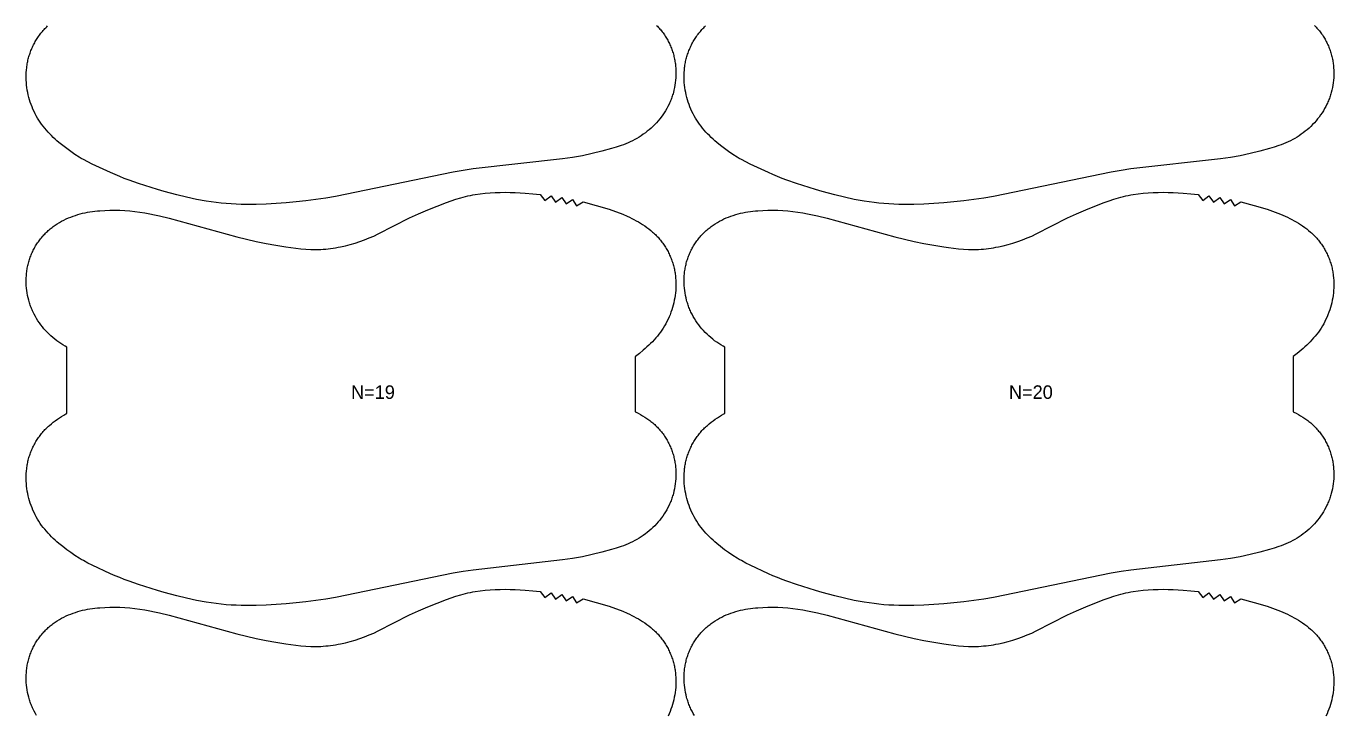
# Model space of a CAD drawing. Header units: inches. Extents: x 2 to 1941, y 2 to 1039.
# Drawn here: x 487.5 to 969.9, y 256.1 to 510.3 of the extents above; entities that cross this region are included whole.
import ezdxf

# ---------------------------------------------------------------- set-up
doc = ezdxf.new("R2010")
doc.units = ezdxf.units.IN

msp = doc.modelspace()

# ---------------------------------------------------------------- linework, layer by layer
at = {"layer": '1'}
for points in [[(720.0152, 510.5944), (720.3387, 510.2653), (720.6559, 509.9301), (720.9667, 509.5888), (721.271, 509.2417), (721.5686, 508.8888), (721.8595, 508.5304), (722.1436, 508.1665), (722.4207, 507.7972), (722.6907, 507.4227), (722.9535, 507.0432), (723.209, 506.6588), (723.4571, 506.2695), (723.6977, 505.8756), (723.9307, 505.4772), (724.1559, 505.0744), (724.3733, 504.6673), (724.5828, 504.2561), (724.7843, 503.8409), (724.9777, 503.4219), (725.1632, 502.9994), (725.3407, 502.5733), (725.5101, 502.144), (725.6715, 501.7115), (725.8247, 501.2761), (725.9699, 500.8379), (726.107, 500.3971), (726.2359, 499.9538), (726.3567, 499.5082), (726.4693, 499.0604), (726.5738, 498.6107), (726.67, 498.1592), (726.758, 497.7061), (726.8378, 497.2515), (726.9094, 496.7955), (726.9729, 496.3384), (727.0281, 495.8802), (727.0753, 495.4211), (727.1143, 494.9613), (727.1683, 494.0397), (727.1903, 493.1167), (727.1805, 492.1934), (727.1392, 491.2708), (727.0666, 490.35), (726.9629, 489.4322), (726.8282, 488.5184), (726.6625, 487.6099), (726.4657, 486.7078), (726.238, 485.8133), (726.1125, 485.3692), (725.9792, 484.9274), (725.8383, 484.488), (725.6896, 484.0513), (725.5331, 483.6173), (725.3689, 483.1862), (725.197, 482.7581), (725.0175, 482.3332), (724.8305, 481.9115), (724.6361, 481.493), (724.2255, 480.6665), (723.7867, 479.8543), (723.3206, 479.0572), (722.8281, 478.2759), (722.3101, 477.5112), (721.7675, 476.7638), (721.2012, 476.0345), (720.6119, 475.3238), (720.0003, 474.6323), (719.3672, 473.9605), (718.7131, 473.3089), (718.0389, 472.6782), (717.3453, 472.0689), (716.6329, 471.4815), (715.9025, 470.9166), (715.1549, 470.3744), (714.3911, 469.8553), (713.612, 469.3595), (712.8184, 468.8874), (712.0113, 468.4391), (711.1916, 468.015), (710.3602, 467.6154), (709.518, 467.2401), (708.6662, 466.8874), (707.8058, 466.555), (706.938, 466.2408), (705.1849, 465.6579), (703.416, 465.1213), (699.8552, 464.1389), (696.2683, 463.2646), (692.6562, 462.4955), (689.0217, 461.8411), (685.3686, 461.305), (652.3414, 457.5891), (648.6939, 457.0158), (645.056, 456.378), (601.6449, 447.4796), (598.0027, 446.8714), (590.6877, 445.8486), (587.0188, 445.4301), (583.3416, 445.0914), (579.6579, 444.8305), (575.9699, 444.643), (572.2787, 444.5302), (568.5854, 444.5), (566.7391, 444.5249), (564.8937, 444.5824), (563.0498, 444.6763), (561.2083, 444.8078), (559.3699, 444.9776), (557.5356, 445.1865), (555.7061, 445.4345), (553.8817, 445.7189), (550.2489, 446.3846), (546.6383, 447.1595), (543.0489, 448.0273), (538.4116, 449.2747), (535.9315, 449.9977), (528.895, 452.2417), (525.4058, 453.4549), (523.6754, 454.0986), (521.9592, 454.7769), (520.2591, 455.4942), (518.5719, 456.2422), (511.8707, 459.3575), (510.2182, 460.1801), (508.5912, 461.0494), (507.79, 461.5061), (506.9974, 461.978), (505.4374, 462.9641), (503.9103, 464.0023), (502.4149, 465.087), (500.9514, 466.2144), (499.5247, 467.387), (498.8269, 467.9915), (498.1405, 468.6089), (497.4663, 469.2395), (496.8048, 469.884), (496.1572, 470.5428), (495.5246, 471.2163), (494.9088, 471.9048), (494.3113, 472.6087), (493.7337, 473.3282), (493.1774, 474.0637), (492.6441, 474.8156), (492.1354, 475.5842), (491.6525, 476.3696), (491.1956, 477.1708), (490.7648, 477.9869), (490.3599, 478.8167), (489.9808, 479.659), (489.6276, 480.5128), (489.3001, 481.377), (488.9983, 482.2505), (488.7222, 483.1322), (488.4721, 484.0214), (488.2485, 484.9173), (488.0518, 485.8193), (487.8823, 486.7266), (487.7404, 487.6386), (487.6267, 488.5546), (487.5414, 489.4738), (487.485, 490.3955), (487.458, 491.3187), (487.4609, 492.2422), (487.4944, 493.1649), (487.5588, 494.0858), (487.6547, 495.0036), (487.7146, 495.461), (487.7827, 495.9173), (487.8588, 496.3722), (487.9432, 496.8257), (488.0359, 497.2776), (488.1367, 497.7278), (488.2458, 498.1761), (488.3629, 498.6224), (488.4882, 499.0665), (488.6214, 499.5083), (488.7626, 499.9478), (488.9117, 500.3846), (489.0686, 500.8188), (489.2334, 501.25), (489.4059, 501.6783), (489.5861, 502.1035), (489.7739, 502.5254), (489.9693, 502.9439), (490.1723, 503.3588), (490.3827, 503.7701), (490.6005, 504.1775), (490.8257, 504.5809), (491.0582, 504.9802), (491.2979, 505.3752), (491.5447, 505.7657), (491.7986, 506.1517), (492.0595, 506.5328), (492.3273, 506.909), (492.6019, 507.2802), (492.8834, 507.646), (493.1715, 508.0065), (493.4662, 508.3615), (493.7675, 508.7107), (494.0753, 509.0541), (494.3894, 509.3914), (494.7099, 509.7226), (495.0367, 510.0475), (495.3694, 510.3661)], [(962.7442, 510.5944), (963.0677, 510.2653), (963.3849, 509.9301), (963.6957, 509.5888), (964, 509.2417), (964.2976, 508.8888), (964.5885, 508.5304), (964.8726, 508.1665), (965.1497, 507.7972), (965.4197, 507.4227), (965.6825, 507.0432), (965.938, 506.6588), (966.1861, 506.2695), (966.4267, 505.8756), (966.6597, 505.4772), (966.8849, 505.0744), (967.1023, 504.6673), (967.3118, 504.2561), (967.5133, 503.8409), (967.7067, 503.4219), (967.8922, 502.9994), (968.0697, 502.5733), (968.2391, 502.144), (968.4005, 501.7115), (968.5537, 501.2761), (968.6989, 500.8379), (968.836, 500.3971), (968.9649, 499.9538), (969.0857, 499.5082), (969.1983, 499.0604), (969.3028, 498.6107), (969.399, 498.1592), (969.487, 497.7061), (969.5668, 497.2515), (969.6384, 496.7955), (969.7019, 496.3384), (969.7571, 495.8802), (969.8043, 495.4211), (969.8433, 494.9613), (969.8973, 494.0397), (969.9193, 493.1167), (969.9095, 492.1934), (969.8682, 491.2708), (969.7956, 490.35), (969.6919, 489.4322), (969.5572, 488.5184), (969.3915, 487.6099), (969.1947, 486.7078), (968.967, 485.8133), (968.8415, 485.3692), (968.7082, 484.9274), (968.5673, 484.488), (968.4186, 484.0513), (968.2621, 483.6173), (968.0979, 483.1862), (967.926, 482.7581), (967.7465, 482.3332), (967.5595, 481.9115), (967.3651, 481.493), (966.9545, 480.6665), (966.5157, 479.8543), (966.0496, 479.0572), (965.5571, 478.2759), (965.0391, 477.5112), (964.4965, 476.7638), (963.9302, 476.0345), (963.3409, 475.3238), (962.7293, 474.6323), (962.0962, 473.9605), (961.4421, 473.3089), (960.7679, 472.6782), (960.0743, 472.0689), (959.3619, 471.4815), (958.6315, 470.9166), (957.8839, 470.3744), (957.1201, 469.8553), (956.341, 469.3595), (955.5474, 468.8874), (954.7403, 468.4391), (953.9206, 468.015), (953.0892, 467.6154), (952.247, 467.2401), (951.3952, 466.8874), (950.5348, 466.555), (949.667, 466.2408), (947.9139, 465.6579), (946.145, 465.1213), (942.5842, 464.1389), (938.9973, 463.2646), (935.3852, 462.4955), (931.7507, 461.8411), (928.0976, 461.305), (895.0704, 457.5891), (891.4229, 457.0158), (887.785, 456.378), (844.3739, 447.4796), (840.7317, 446.8714), (833.4167, 445.8486), (829.7478, 445.4301), (826.0706, 445.0914), (822.3869, 444.8305), (818.6989, 444.643), (815.0077, 444.5302), (811.3144, 444.5), (809.4681, 444.5249), (807.6227, 444.5824), (805.7788, 444.6763), (803.9373, 444.8078), (802.0989, 444.9776), (800.2646, 445.1865), (798.4351, 445.4345), (796.6107, 445.7189), (792.9779, 446.3846), (789.3673, 447.1595), (785.7779, 448.0273), (781.1406, 449.2747), (778.6605, 449.9977), (771.624, 452.2417), (768.1348, 453.4549), (766.4044, 454.0986), (764.6882, 454.7769), (762.9881, 455.4942), (761.3009, 456.2422), (754.5997, 459.3575), (752.9472, 460.1801), (751.3202, 461.0494), (750.519, 461.5061), (749.7264, 461.978), (748.1664, 462.9641), (746.6393, 464.0023), (745.1439, 465.087), (743.6804, 466.2144), (742.2537, 467.387), (741.5559, 467.9915), (740.8695, 468.6089), (740.1953, 469.2395), (739.5338, 469.884), (738.8862, 470.5428), (738.2536, 471.2163), (737.6378, 471.9048), (737.0403, 472.6087), (736.4627, 473.3282), (735.9064, 474.0637), (735.3731, 474.8156), (734.8644, 475.5842), (734.3815, 476.3696), (733.9246, 477.1708), (733.4938, 477.9869), (733.0889, 478.8167), (732.7098, 479.659), (732.3566, 480.5128), (732.0291, 481.377), (731.7273, 482.2505), (731.4512, 483.1322), (731.2011, 484.0214), (730.9775, 484.9173), (730.7808, 485.8193), (730.6113, 486.7266), (730.4694, 487.6386), (730.3557, 488.5546), (730.2704, 489.4738), (730.214, 490.3955), (730.187, 491.3187), (730.1899, 492.2422), (730.2234, 493.1649), (730.2878, 494.0858), (730.3837, 495.0036), (730.4436, 495.461), (730.5117, 495.9173), (730.5878, 496.3722), (730.6722, 496.8257), (730.7649, 497.2776), (730.8657, 497.7278), (730.9748, 498.1761), (731.0919, 498.6224), (731.2172, 499.0665), (731.3504, 499.5083), (731.4916, 499.9478), (731.6407, 500.3846), (731.7976, 500.8188), (731.9624, 501.25), (732.1349, 501.6783), (732.3151, 502.1035), (732.5029, 502.5254), (732.6983, 502.9439), (732.9013, 503.3588), (733.1117, 503.7701), (733.3295, 504.1775), (733.5547, 504.5809), (733.7872, 504.9802), (734.0269, 505.3752), (734.2737, 505.7657), (734.5276, 506.1517), (734.7885, 506.5328), (735.0563, 506.909), (735.3309, 507.2802), (735.6124, 507.646), (735.9005, 508.0065), (736.1952, 508.3615), (736.4965, 508.7107), (736.8043, 509.0541), (737.1184, 509.3914), (737.4389, 509.7226), (737.7657, 510.0475), (738.0984, 510.3661)], [(491.3277, 255.8678), (490.8616, 256.6649), (490.4228, 257.4771), (490.0122, 258.3036), (489.8178, 258.722), (489.6308, 259.1438), (489.4513, 259.5687), (489.2794, 259.9968), (489.1152, 260.4279), (488.9587, 260.8619), (488.81, 261.2986), (488.6691, 261.738), (488.5358, 262.1797), (488.4103, 262.6238), (488.1826, 263.5184), (487.9858, 264.4205), (487.8201, 265.329), (487.6854, 266.2427), (487.5817, 267.1606), (487.5091, 268.0813), (487.4678, 269.004), (487.458, 269.9273), (487.48, 270.8503), (487.534, 271.7719), (487.573, 272.2317), (487.6202, 272.6908), (487.6755, 273.149), (487.7389, 273.6061), (487.8105, 274.0621), (487.8903, 274.5167), (487.9783, 274.9698), (488.0745, 275.4213), (488.179, 275.871), (488.2916, 276.3187), (488.4124, 276.7643), (488.5413, 277.2077), (488.6784, 277.6485), (488.8236, 278.0867), (488.9769, 278.5221), (489.1382, 278.9546), (489.3076, 279.3839), (489.4851, 279.81), (489.6706, 280.2325), (489.864, 280.6515), (490.0655, 281.0666), (490.275, 281.4779), (490.4924, 281.8849), (490.7176, 282.2878), (490.9506, 282.6862), (491.1912, 283.0801), (491.4393, 283.4694), (491.6948, 283.8538), (491.9576, 284.2333), (492.2276, 284.6078), (492.5047, 284.977), (492.7888, 285.341), (493.0797, 285.6994), (493.3773, 286.0523), (493.6816, 286.3994), (493.9924, 286.7406), (494.3096, 287.0759), (494.6332, 287.405), (494.9629, 287.7278), (495.2986, 288.0444), (495.6402, 288.3546), (495.9876, 288.6584), (496.3404, 288.9558), (496.6987, 289.2468), (497.0622, 289.5313), (497.4307, 289.8094), (497.8042, 290.0809), (498.1823, 290.3459), (498.9522, 290.856), (499.7391, 291.3395), (500.5416, 291.7962), (501.3586, 292.2258), (502.189, 292.6287), (503.0317, 293.005), (503.8857, 293.3551), (504.75, 293.6791), (505.6235, 293.9775), (506.5053, 294.2505), (507.3943, 294.4984), (508.2896, 294.7216), (509.1903, 294.9212), (510.096, 295.0984), (511.0058, 295.2546), (511.9192, 295.3909), (512.8355, 295.5087), (513.7541, 295.6092), (514.6743, 295.6936), (516.5173, 295.8178), (518.3626, 295.8838), (520.2086, 295.8928), (522.0538, 295.8459), (523.8969, 295.7446), (525.7369, 295.5927), (527.5729, 295.3945), (529.4043, 295.1541), (531.2302, 294.8749), (533.0495, 294.5572), (534.8612, 294.2003), (536.6641, 293.8034), (540.2446, 292.9022), (565.1768, 286.0698), (568.7614, 285.1816), (572.3619, 284.3603), (575.9783, 283.6122), (579.6084, 282.9339), (583.2507, 282.3275), (585.0777, 282.0616), (586.9095, 281.8276), (588.7465, 281.6317), (590.5876, 281.4834), (592.4314, 281.3932), (593.3538, 281.3731), (594.2764, 281.3714), (595.1989, 281.3892), (596.1211, 281.4262), (597.0424, 281.4823), (597.9626, 281.5569), (598.8812, 281.6497), (599.798, 281.7603), (600.7125, 281.8884), (601.6243, 282.0336), (602.5332, 282.1954), (603.4389, 282.3734), (605.2405, 282.7764), (607.0282, 283.2386), (608.8009, 283.7565), (610.5576, 284.3269), (612.2963, 284.9493), (614.015, 285.624), (615.7117, 286.3509), (617.3855, 287.128), (628.8954, 293.0093), (632.2449, 294.5635), (635.6355, 296.0276), (639.0558, 297.419), (642.5087, 298.7292), (644.2497, 299.3474), (646.0026, 299.9295), (647.7696, 300.4633), (648.6591, 300.7084), (649.5529, 300.9369), (650.4512, 301.1477), (651.3537, 301.3408), (652.2599, 301.5168), (653.1694, 301.6762), (654.9965, 301.9467), (656.8317, 302.1561), (658.6717, 302.3086), (660.5152, 302.4097), (662.3608, 302.4655), (664.2075, 302.4821), (666.0541, 302.4642), (667.8998, 302.4125), (669.7441, 302.3261), (671.5861, 302.2044), (674.3719, 301.9547), (677.152, 301.6423), (678.8768, 299.4084), (681.1182, 301.1234), (682.7969, 298.8575), (685.0725, 300.521), (686.6833, 298.2102), (689.0071, 299.802), (690.5409, 297.4395), (692.916, 298.9537), (697.7433, 297.6564), (702.5406, 296.2519), (702.5406, 296.2519), (707.5384, 294.39), (709.2283, 293.6474), (710.0633, 293.2543), (710.8911, 292.846), (711.711, 292.422), (712.5225, 291.9817), (713.3249, 291.5246), (714.1178, 291.0502), (714.9004, 290.5579), (715.671, 290.0468), (716.4277, 289.516), (717.1687, 288.9645), (717.8922, 288.3914), (718.5962, 287.7958), (718.9403, 287.4892), (719.2789, 287.1767), (719.6116, 286.858), (719.9384, 286.5332), (720.2589, 286.202), (720.573, 285.8647), (720.8808, 285.5213), (721.1821, 285.1721), (721.4768, 284.8171), (721.7649, 284.4566), (722.0464, 284.0907), (722.321, 283.7196), (722.5888, 283.3434), (722.8497, 282.9622), (723.1036, 282.5763), (723.3504, 282.1858), (723.5901, 281.7908), (723.8226, 281.3915), (724.0478, 280.9881), (724.2656, 280.5807), (724.476, 280.1694), (724.679, 279.7545), (724.8744, 279.336), (725.0622, 278.9141), (725.2424, 278.4889), (725.4149, 278.0606), (725.5797, 277.6293), (725.7366, 277.1952), (725.8857, 276.7584), (726.0269, 276.3189), (726.1601, 275.8771), (726.2854, 275.4329), (726.4025, 274.9867), (726.5116, 274.5384), (726.6124, 274.0882), (726.7051, 273.6363), (726.7895, 273.1828), (726.8656, 272.7278), (726.9337, 272.2716), (726.9936, 271.8142), (727.0895, 270.8964), (727.1539, 269.9755), (727.1874, 269.0528), (727.1903, 268.1293), (727.1633, 267.2061), (727.1069, 266.2844), (727.0216, 265.3652), (726.9079, 264.4492), (726.766, 263.5372), (726.5965, 262.6298), (726.3998, 261.7279), (726.1762, 260.8319), (725.9261, 259.9428), (725.65, 259.0611), (725.3482, 258.1876), (725.0208, 257.3234), (724.6675, 256.4696), (724.2884, 255.6272)], [(734.0567, 255.8678), (733.5906, 256.6649), (733.1518, 257.4771), (732.7412, 258.3036), (732.5468, 258.722), (732.3598, 259.1438), (732.1803, 259.5687), (732.0084, 259.9968), (731.8442, 260.4279), (731.6877, 260.8619), (731.539, 261.2986), (731.3981, 261.738), (731.2648, 262.1797), (731.1393, 262.6238), (730.9116, 263.5184), (730.7148, 264.4205), (730.5491, 265.329), (730.4144, 266.2427), (730.3107, 267.1606), (730.2381, 268.0813), (730.1968, 269.004), (730.187, 269.9273), (730.209, 270.8503), (730.263, 271.7719), (730.302, 272.2317), (730.3492, 272.6908), (730.4045, 273.149), (730.4679, 273.6061), (730.5395, 274.0621), (730.6193, 274.5167), (730.7073, 274.9698), (730.8035, 275.4213), (730.908, 275.871), (731.0206, 276.3187), (731.1414, 276.7643), (731.2703, 277.2077), (731.4074, 277.6485), (731.5526, 278.0867), (731.7059, 278.5221), (731.8672, 278.9546), (732.0366, 279.3839), (732.2141, 279.81), (732.3996, 280.2325), (732.593, 280.6515), (732.7945, 281.0666), (733.004, 281.4779), (733.2214, 281.8849), (733.4466, 282.2878), (733.6796, 282.6862), (733.9202, 283.0801), (734.1683, 283.4694), (734.4238, 283.8538), (734.6866, 284.2333), (734.9566, 284.6078), (735.2337, 284.977), (735.5178, 285.341), (735.8087, 285.6994), (736.1063, 286.0523), (736.4106, 286.3994), (736.7214, 286.7406), (737.0386, 287.0759), (737.3622, 287.405), (737.6919, 287.7278), (738.0276, 288.0444), (738.3692, 288.3546), (738.7166, 288.6584), (739.0694, 288.9558), (739.4277, 289.2468), (739.7912, 289.5313), (740.1597, 289.8094), (740.5332, 290.0809), (740.9113, 290.3459), (741.6812, 290.856), (742.4681, 291.3395), (743.2706, 291.7962), (744.0876, 292.2258), (744.918, 292.6287), (745.7607, 293.005), (746.6147, 293.3551), (747.479, 293.6791), (748.3525, 293.9775), (749.2343, 294.2505), (750.1233, 294.4984), (751.0186, 294.7216), (751.9193, 294.9212), (752.825, 295.0984), (753.7348, 295.2546), (754.6482, 295.3909), (755.5645, 295.5087), (756.4831, 295.6092), (757.4033, 295.6936), (759.2463, 295.8178), (761.0916, 295.8838), (762.9376, 295.8928), (764.7828, 295.8459), (766.6259, 295.7446), (768.4659, 295.5927), (770.3019, 295.3945), (772.1333, 295.1541), (773.9592, 294.8749), (775.7785, 294.5572), (777.5902, 294.2003), (779.3931, 293.8034), (782.9736, 292.9022), (807.9058, 286.0698), (811.4904, 285.1816), (815.0909, 284.3603), (818.7073, 283.6122), (822.3374, 282.9339), (825.9797, 282.3275), (827.8067, 282.0616), (829.6385, 281.8276), (831.4755, 281.6317), (833.3166, 281.4834), (835.1604, 281.3932), (836.0828, 281.3731), (837.0054, 281.3714), (837.9279, 281.3892), (838.8501, 281.4262), (839.7714, 281.4823), (840.6916, 281.5569), (841.6102, 281.6497), (842.527, 281.7603), (843.4415, 281.8884), (844.3533, 282.0336), (845.2622, 282.1954), (846.1679, 282.3734), (847.9695, 282.7764), (849.7572, 283.2386), (851.5299, 283.7565), (853.2866, 284.3269), (855.0253, 284.9493), (856.744, 285.624), (858.4407, 286.3509), (860.1145, 287.128), (871.6244, 293.0093), (874.9739, 294.5635), (878.3645, 296.0276), (881.7848, 297.419), (885.2377, 298.7292), (886.9787, 299.3474), (888.7316, 299.9295), (890.4986, 300.4633), (891.3881, 300.7084), (892.2819, 300.9369), (893.1802, 301.1477), (894.0827, 301.3408), (894.9889, 301.5168), (895.8984, 301.6762), (897.7255, 301.9467), (899.5607, 302.1561), (901.4007, 302.3086), (903.2442, 302.4097), (905.0898, 302.4655), (906.9365, 302.4821), (908.7831, 302.4642), (910.6288, 302.4125), (912.4731, 302.3261), (914.3151, 302.2044), (917.1009, 301.9547), (919.881, 301.6423), (921.6058, 299.4084), (923.8472, 301.1234), (925.5259, 298.8575), (927.8015, 300.521), (929.4123, 298.2102), (931.7361, 299.802), (933.2699, 297.4395), (935.645, 298.9537), (940.4723, 297.6564), (945.2696, 296.2519), (945.2696, 296.2519), (950.2674, 294.39), (951.9573, 293.6474), (952.7923, 293.2543), (953.6201, 292.846), (954.44, 292.422), (955.2515, 291.9817), (956.0539, 291.5246), (956.8468, 291.0502), (957.6294, 290.5579), (958.4, 290.0468), (959.1567, 289.516), (959.8977, 288.9645), (960.6212, 288.3914), (961.3252, 287.7958), (961.6693, 287.4892), (962.0079, 287.1767), (962.3406, 286.858), (962.6674, 286.5332), (962.9879, 286.202), (963.302, 285.8647), (963.6098, 285.5213), (963.9111, 285.1721), (964.2058, 284.8171), (964.4939, 284.4566), (964.7754, 284.0907), (965.05, 283.7196), (965.3178, 283.3434), (965.5787, 282.9622), (965.8326, 282.5763), (966.0794, 282.1858), (966.3191, 281.7908), (966.5516, 281.3915), (966.7768, 280.9881), (966.9946, 280.5807), (967.205, 280.1694), (967.408, 279.7545), (967.6034, 279.336), (967.7912, 278.9141), (967.9714, 278.4889), (968.1439, 278.0606), (968.3087, 277.6293), (968.4656, 277.1952), (968.6147, 276.7584), (968.7559, 276.3189), (968.8891, 275.8771), (969.0144, 275.4329), (969.1315, 274.9867), (969.2406, 274.5384), (969.3414, 274.0882), (969.4341, 273.6363), (969.5185, 273.1828), (969.5946, 272.7278), (969.6627, 272.2716), (969.7226, 271.8142), (969.8185, 270.8964), (969.8829, 269.9755), (969.9164, 269.0528), (969.9193, 268.1293), (969.8923, 267.2061), (969.8359, 266.2844), (969.7506, 265.3652), (969.6369, 264.4492), (969.495, 263.5372), (969.3255, 262.6298), (969.1288, 261.7279), (968.9052, 260.8319), (968.6551, 259.9428), (968.379, 259.0611), (968.0772, 258.1876), (967.7498, 257.3234), (967.3965, 256.4696), (967.0174, 255.6272)]]:
    msp.add_lwpolyline(points, dxfattribs=at)
for points in [[(702.5406, 442.7519), (707.5384, 440.89), (709.2283, 440.1474), (710.0633, 439.7543), (710.8911, 439.346), (711.711, 438.922), (712.5225, 438.4817), (713.3249, 438.0246), (714.1178, 437.5502), (714.9004, 437.0579), (715.671, 436.5468), (716.4277, 436.016), (717.1687, 435.4645), (717.8922, 434.8914), (718.5962, 434.2958), (718.9403, 433.9892), (719.2789, 433.6767), (719.6116, 433.358), (719.9384, 433.0332), (720.2589, 432.702), (720.573, 432.3647), (720.8808, 432.0213), (721.1821, 431.6721), (721.4768, 431.3171), (721.7649, 430.9566), (722.0464, 430.5907), (722.321, 430.2196), (722.5888, 429.8434), (722.8497, 429.4622), (723.1036, 429.0763), (723.3504, 428.6858), (723.5901, 428.2908), (723.8226, 427.8915), (724.0478, 427.4881), (724.2656, 427.0807), (724.476, 426.6694), (724.679, 426.2545), (724.8744, 425.836), (725.0622, 425.4141), (725.2424, 424.9889), (725.4149, 424.5606), (725.5797, 424.1293), (725.7366, 423.6952), (725.8857, 423.2584), (726.0269, 422.8189), (726.1601, 422.3771), (726.2854, 421.9329), (726.4025, 421.4867), (726.5116, 421.0384), (726.6124, 420.5882), (726.7051, 420.1363), (726.7895, 419.6828), (726.8656, 419.2278), (726.9337, 418.7716), (726.9936, 418.3142), (727.0895, 417.3964), (727.1539, 416.4755), (727.1874, 415.5528), (727.1903, 414.6293), (727.1633, 413.7061), (727.1069, 412.7844), (727.0216, 411.8652), (726.9079, 410.9492), (726.766, 410.0372), (726.5965, 409.1298), (726.3998, 408.2279), (726.1762, 407.3319), (725.9261, 406.4428), (725.65, 405.5611), (725.3482, 404.6876), (725.0208, 403.8234), (724.6675, 402.9696), (724.2884, 402.1272), (723.8835, 401.2975), (723.4527, 400.4814), (722.9958, 399.6802), (722.5129, 398.8948), (722.0042, 398.1262), (721.4709, 397.3743), (720.9147, 396.6388), (720.337, 395.9193), (719.7395, 395.2154), (719.1237, 394.5269), (718.4911, 393.8534), (717.8435, 393.1946), (717.182, 392.5501), (716.5078, 391.9195), (715.8214, 391.3021), (715.1236, 390.6976), (713.6969, 389.525), (712.2334, 388.3976), (712.1903, 388.3663), (712.1903, 367.9382), (712.4593, 367.8181), (713.2897, 367.4153), (714.1067, 366.9856), (714.9092, 366.5289), (715.6961, 366.0454), (716.466, 365.5353), (716.8442, 365.2703), (717.2176, 364.9988), (717.5861, 364.7208), (717.9496, 364.4362), (718.3079, 364.1452), (718.6607, 363.8478), (719.0081, 363.544), (719.3497, 363.2338), (719.6854, 362.9172), (720.0152, 362.5944), (720.3387, 362.2653), (720.6559, 361.9301), (720.9667, 361.5888), (721.271, 361.2417), (721.5686, 360.8888), (721.8595, 360.5304), (722.1436, 360.1665), (722.4207, 359.7972), (722.6907, 359.4227), (722.9535, 359.0432), (723.209, 358.6588), (723.4571, 358.2695), (723.6977, 357.8756), (723.9307, 357.4772), (724.1559, 357.0744), (724.3733, 356.6673), (724.5828, 356.2561), (724.7843, 355.8409), (724.9777, 355.4219), (725.1632, 354.9994), (725.3407, 354.5733), (725.5101, 354.144), (725.6715, 353.7115), (725.8247, 353.2761), (725.9699, 352.8379), (726.107, 352.3971), (726.2359, 351.9538), (726.3567, 351.5082), (726.4693, 351.0604), (726.5738, 350.6107), (726.67, 350.1592), (726.758, 349.7061), (726.8378, 349.2515), (726.9094, 348.7955), (726.9729, 348.3384), (727.0281, 347.8802), (727.0753, 347.4211), (727.1143, 346.9613), (727.1683, 346.0397), (727.1903, 345.1167), (727.1805, 344.1934), (727.1392, 343.2708), (727.0666, 342.35), (726.9629, 341.4322), (726.8282, 340.5184), (726.6625, 339.6099), (726.4657, 338.7078), (726.238, 337.8133), (726.1125, 337.3692), (725.9792, 336.9274), (725.8383, 336.488), (725.6896, 336.0513), (725.5331, 335.6173), (725.3689, 335.1862), (725.197, 334.7581), (725.0175, 334.3332), (724.8305, 333.9115), (724.6361, 333.493), (724.2255, 332.6665), (723.7867, 331.8543), (723.3206, 331.0572), (722.8281, 330.2759), (722.3101, 329.5112), (721.7675, 328.7638), (721.2012, 328.0345), (720.6119, 327.3238), (720.0003, 326.6323), (719.3672, 325.9605), (718.7131, 325.3089), (718.0389, 324.6782), (717.3453, 324.0689), (716.6329, 323.4815), (715.9025, 322.9166), (715.1549, 322.3744), (714.3911, 321.8553), (713.612, 321.3595), (712.8184, 320.8874), (712.0113, 320.4391), (711.1916, 320.015), (710.3602, 319.6154), (709.518, 319.2401), (708.6662, 318.8874), (707.8058, 318.555), (706.938, 318.2408), (705.1849, 317.6579), (703.416, 317.1213), (699.8552, 316.1389), (696.2683, 315.2646), (692.6562, 314.4955), (689.0217, 313.8411), (685.3686, 313.305), (652.3414, 309.5891), (648.6939, 309.0158), (645.056, 308.378), (601.6449, 299.4796), (598.0027, 298.8714), (590.6877, 297.8486), (587.0188, 297.4301), (583.3416, 297.0914), (579.6579, 296.8305), (575.9699, 296.643), (572.2787, 296.5302), (568.5854, 296.5), (566.7391, 296.5249), (564.8937, 296.5824), (563.0498, 296.6763), (561.2083, 296.8078), (559.3699, 296.9776), (557.5356, 297.1865), (555.7061, 297.4345), (553.8817, 297.7189), (550.2489, 298.3846), (546.6383, 299.1595), (543.0489, 300.0273), (538.4116, 301.2747), (535.9315, 301.9977), (528.895, 304.2417), (525.4058, 305.4549), (523.6754, 306.0986), (521.9592, 306.7769), (520.2591, 307.4942), (518.5719, 308.2422), (511.8707, 311.3575), (510.2182, 312.1801), (508.5912, 313.0494), (507.79, 313.5061), (506.9974, 313.978), (505.4374, 314.9641), (503.9103, 316.0023), (502.4149, 317.087), (500.9514, 318.2144), (499.5247, 319.387), (498.8269, 319.9915), (498.1405, 320.6089), (497.4663, 321.2395), (496.8048, 321.884), (496.1572, 322.5428), (495.5246, 323.2163), (494.9088, 323.9048), (494.3113, 324.6087), (493.7337, 325.3282), (493.1774, 326.0637), (492.6441, 326.8156), (492.1354, 327.5842), (491.6525, 328.3696), (491.1956, 329.1708), (490.7648, 329.9869), (490.3599, 330.8167), (489.9808, 331.659), (489.6276, 332.5128), (489.3001, 333.377), (488.9983, 334.2505), (488.7222, 335.1322), (488.4721, 336.0214), (488.2485, 336.9173), (488.0518, 337.8193), (487.8823, 338.7266), (487.7404, 339.6386), (487.6267, 340.5546), (487.5414, 341.4738), (487.485, 342.3955), (487.458, 343.3187), (487.4609, 344.2422), (487.4944, 345.1649), (487.5588, 346.0858), (487.6547, 347.0036), (487.7146, 347.461), (487.7827, 347.9173), (487.8588, 348.3722), (487.9432, 348.8257), (488.0359, 349.2776), (488.1367, 349.7278), (488.2458, 350.1761), (488.3629, 350.6224), (488.4882, 351.0665), (488.6214, 351.5083), (488.7626, 351.9478), (488.9117, 352.3846), (489.0686, 352.8188), (489.2334, 353.25), (489.4059, 353.6783), (489.5861, 354.1035), (489.7739, 354.5254), (489.9693, 354.9439), (490.1723, 355.3588), (490.3827, 355.7701), (490.6005, 356.1775), (490.8257, 356.5809), (491.0582, 356.9802), (491.2979, 357.3752), (491.5447, 357.7657), (491.7986, 358.1517), (492.0595, 358.5328), (492.3273, 358.909), (492.6019, 359.2802), (492.8834, 359.646), (493.1715, 360.0065), (493.4662, 360.3615), (493.7675, 360.7107), (494.0753, 361.0541), (494.3894, 361.3914), (494.7099, 361.7226), (495.0367, 362.0475), (495.3694, 362.3661), (495.708, 362.6786), (496.0521, 362.9852), (496.7561, 363.5808), (497.4796, 364.1539), (498.2206, 364.7054), (498.9773, 365.2362), (499.7479, 365.7473), (500.5305, 366.2397), (501.3234, 366.7141), (502.1258, 367.1711), (502.458, 367.3514), (502.458, 391.8491), (501.8299, 392.1979), (501.0363, 392.6701), (500.2572, 393.1659), (499.4934, 393.685), (498.7458, 394.2272), (498.0154, 394.7921), (497.303, 395.3795), (496.6094, 395.9888), (495.9352, 396.6195), (495.2811, 397.271), (494.648, 397.9429), (494.0364, 398.6344), (493.4471, 399.3451), (492.8808, 400.0744), (492.3382, 400.8218), (491.8202, 401.5865), (491.3277, 402.3678), (490.8616, 403.1649), (490.4228, 403.9771), (490.0122, 404.8036), (489.8178, 405.222), (489.6308, 405.6438), (489.4513, 406.0687), (489.2794, 406.4968), (489.1152, 406.9279), (488.9587, 407.3619), (488.81, 407.7986), (488.6691, 408.238), (488.5358, 408.6797), (488.4103, 409.1238), (488.1826, 410.0184), (487.9858, 410.9205), (487.8201, 411.829), (487.6854, 412.7427), (487.5817, 413.6606), (487.5091, 414.5813), (487.4678, 415.504), (487.458, 416.4273), (487.48, 417.3503), (487.534, 418.2719), (487.573, 418.7317), (487.6202, 419.1908), (487.6755, 419.649), (487.7389, 420.1061), (487.8105, 420.5621), (487.8903, 421.0167), (487.9783, 421.4698), (488.0745, 421.9213), (488.179, 422.371), (488.2916, 422.8187), (488.4124, 423.2643), (488.5413, 423.7077), (488.6784, 424.1485), (488.8236, 424.5867), (488.9769, 425.0221), (489.1382, 425.4546), (489.3076, 425.8839), (489.4851, 426.31), (489.6706, 426.7325), (489.864, 427.1515), (490.0655, 427.5666), (490.275, 427.9779), (490.4924, 428.3849), (490.7176, 428.7878), (490.9506, 429.1862), (491.1912, 429.5801), (491.4393, 429.9694), (491.6948, 430.3538), (491.9576, 430.7333), (492.2276, 431.1078), (492.5047, 431.477), (492.7888, 431.841), (493.0797, 432.1994), (493.3773, 432.5523), (493.6816, 432.8994), (493.9924, 433.2406), (494.3096, 433.5759), (494.6332, 433.905), (494.9629, 434.2278), (495.2986, 434.5444), (495.6402, 434.8546), (495.9876, 435.1584), (496.3404, 435.4558), (496.6987, 435.7468), (497.0622, 436.0313), (497.4307, 436.3094), (497.8042, 436.5809), (498.1823, 436.8459), (498.9522, 437.356), (499.7391, 437.8395), (500.5416, 438.2962), (501.3586, 438.7258), (502.189, 439.1287), (503.0317, 439.505), (503.8857, 439.8551), (504.75, 440.1791), (505.6235, 440.4775), (506.5053, 440.7505), (507.3943, 440.9984), (508.2896, 441.2216), (509.1903, 441.4212), (510.096, 441.5984), (511.0058, 441.7546), (511.9192, 441.8909), (512.8355, 442.0087), (513.7541, 442.1092), (514.6743, 442.1936), (516.5173, 442.3178), (518.3626, 442.3838), (520.2086, 442.3928), (522.0538, 442.3459), (523.8969, 442.2446), (525.7369, 442.0927), (527.5729, 441.8945), (529.4043, 441.6541), (531.2302, 441.3749), (533.0495, 441.0572), (534.8612, 440.7003), (536.6641, 440.3034), (540.2446, 439.4022), (565.1768, 432.5698), (568.7614, 431.6816), (572.3619, 430.8603), (575.9783, 430.1122), (579.6084, 429.4339), (583.2507, 428.8275), (585.0777, 428.5616), (586.9095, 428.3276), (588.7465, 428.1317), (590.5876, 427.9834), (592.4314, 427.8932), (593.3538, 427.8731), (594.2764, 427.8714), (595.1989, 427.8892), (596.1211, 427.9262), (597.0424, 427.9823), (597.9626, 428.0569), (598.8812, 428.1497), (599.798, 428.2603), (600.7125, 428.3884), (601.6243, 428.5336), (602.5332, 428.6954), (603.4389, 428.8734), (605.2405, 429.2764), (607.0282, 429.7386), (608.8009, 430.2565), (610.5576, 430.8269), (612.2963, 431.4493), (614.015, 432.124), (615.7117, 432.8509), (617.3855, 433.628), (628.8954, 439.5093), (632.2449, 441.0635), (635.6355, 442.5276), (639.0558, 443.919), (642.5087, 445.2292), (644.2497, 445.8474), (646.0026, 446.4295), (647.7696, 446.9633), (648.6591, 447.2084), (649.5529, 447.4369), (650.4512, 447.6477), (651.3537, 447.8408), (652.2599, 448.0168), (653.1694, 448.1762), (654.9965, 448.4467), (656.8317, 448.6561), (658.6717, 448.8086), (660.5152, 448.9097), (662.3608, 448.9655), (664.2075, 448.9821), (666.0541, 448.9642), (667.8998, 448.9125), (669.7441, 448.8261), (671.5861, 448.7044), (674.3719, 448.4547), (677.152, 448.1423), (678.8768, 445.9084), (681.1182, 447.6234), (682.7969, 445.3575), (685.0725, 447.021), (686.6833, 444.7102), (689.0071, 446.302), (690.5409, 443.9395), (692.916, 445.4537), (697.7433, 444.1564), (702.5406, 442.7519)], [(945.2696, 442.7519), (950.2674, 440.89), (951.9573, 440.1474), (952.7923, 439.7543), (953.6201, 439.346), (954.44, 438.922), (955.2515, 438.4817), (956.0539, 438.0246), (956.8468, 437.5502), (957.6294, 437.0579), (958.4, 436.5468), (959.1567, 436.016), (959.8977, 435.4645), (960.6212, 434.8914), (961.3252, 434.2958), (961.6693, 433.9892), (962.0079, 433.6767), (962.3406, 433.358), (962.6674, 433.0332), (962.9879, 432.702), (963.302, 432.3647), (963.6098, 432.0213), (963.9111, 431.6721), (964.2058, 431.3171), (964.4939, 430.9566), (964.7754, 430.5907), (965.05, 430.2196), (965.3178, 429.8434), (965.5787, 429.4622), (965.8326, 429.0763), (966.0794, 428.6858), (966.3191, 428.2908), (966.5516, 427.8915), (966.7768, 427.4881), (966.9946, 427.0807), (967.205, 426.6694), (967.408, 426.2545), (967.6034, 425.836), (967.7912, 425.4141), (967.9714, 424.9889), (968.1439, 424.5606), (968.3087, 424.1293), (968.4656, 423.6952), (968.6147, 423.2584), (968.7559, 422.8189), (968.8891, 422.3771), (969.0144, 421.9329), (969.1315, 421.4867), (969.2406, 421.0384), (969.3414, 420.5882), (969.4341, 420.1363), (969.5185, 419.6828), (969.5946, 419.2278), (969.6627, 418.7716), (969.7226, 418.3142), (969.8185, 417.3964), (969.8829, 416.4755), (969.9164, 415.5528), (969.9193, 414.6293), (969.8923, 413.7061), (969.8359, 412.7844), (969.7506, 411.8652), (969.6369, 410.9492), (969.495, 410.0372), (969.3255, 409.1298), (969.1288, 408.2279), (968.9052, 407.3319), (968.6551, 406.4428), (968.379, 405.5611), (968.0772, 404.6876), (967.7498, 403.8234), (967.3965, 402.9696), (967.0174, 402.1272), (966.6125, 401.2975), (966.1817, 400.4814), (965.7248, 399.6802), (965.2419, 398.8948), (964.7332, 398.1262), (964.1999, 397.3743), (963.6437, 396.6388), (963.066, 395.9193), (962.4685, 395.2154), (961.8527, 394.5269), (961.2201, 393.8534), (960.5725, 393.1946), (959.911, 392.5501), (959.2368, 391.9195), (958.5504, 391.3021), (957.8526, 390.6976), (956.4259, 389.525), (954.9624, 388.3976), (954.9193, 388.3663), (954.9193, 367.9382), (955.1883, 367.8181), (956.0187, 367.4153), (956.8357, 366.9856), (957.6382, 366.5289), (958.4251, 366.0454), (959.195, 365.5353), (959.5732, 365.2703), (959.9466, 364.9988), (960.3151, 364.7208), (960.6786, 364.4362), (961.0369, 364.1452), (961.3897, 363.8478), (961.7371, 363.544), (962.0787, 363.2338), (962.4144, 362.9172), (962.7442, 362.5944), (963.0677, 362.2653), (963.3849, 361.9301), (963.6957, 361.5888), (964, 361.2417), (964.2976, 360.8888), (964.5885, 360.5304), (964.8726, 360.1665), (965.1497, 359.7972), (965.4197, 359.4227), (965.6825, 359.0432), (965.938, 358.6588), (966.1861, 358.2695), (966.4267, 357.8756), (966.6597, 357.4772), (966.8849, 357.0744), (967.1023, 356.6673), (967.3118, 356.2561), (967.5133, 355.8409), (967.7067, 355.4219), (967.8922, 354.9994), (968.0697, 354.5733), (968.2391, 354.144), (968.4005, 353.7115), (968.5537, 353.2761), (968.6989, 352.8379), (968.836, 352.3971), (968.9649, 351.9538), (969.0857, 351.5082), (969.1983, 351.0604), (969.3028, 350.6107), (969.399, 350.1592), (969.487, 349.7061), (969.5668, 349.2515), (969.6384, 348.7955), (969.7019, 348.3384), (969.7571, 347.8802), (969.8043, 347.4211), (969.8433, 346.9613), (969.8973, 346.0397), (969.9193, 345.1167), (969.9095, 344.1934), (969.8682, 343.2708), (969.7956, 342.35), (969.6919, 341.4322), (969.5572, 340.5184), (969.3915, 339.6099), (969.1947, 338.7078), (968.967, 337.8133), (968.8415, 337.3692), (968.7082, 336.9274), (968.5673, 336.488), (968.4186, 336.0513), (968.2621, 335.6173), (968.0979, 335.1862), (967.926, 334.7581), (967.7465, 334.3332), (967.5595, 333.9115), (967.3651, 333.493), (966.9545, 332.6665), (966.5157, 331.8543), (966.0496, 331.0572), (965.5571, 330.2759), (965.0391, 329.5112), (964.4965, 328.7638), (963.9302, 328.0345), (963.3409, 327.3238), (962.7293, 326.6323), (962.0962, 325.9605), (961.4421, 325.3089), (960.7679, 324.6782), (960.0743, 324.0689), (959.3619, 323.4815), (958.6315, 322.9166), (957.8839, 322.3744), (957.1201, 321.8553), (956.341, 321.3595), (955.5474, 320.8874), (954.7403, 320.4391), (953.9206, 320.015), (953.0892, 319.6154), (952.247, 319.2401), (951.3952, 318.8874), (950.5348, 318.555), (949.667, 318.2408), (947.9139, 317.6579), (946.145, 317.1213), (942.5842, 316.1389), (938.9973, 315.2646), (935.3852, 314.4955), (931.7507, 313.8411), (928.0976, 313.305), (895.0704, 309.5891), (891.4229, 309.0158), (887.785, 308.378), (844.3739, 299.4796), (840.7317, 298.8714), (833.4167, 297.8486), (829.7478, 297.4301), (826.0706, 297.0914), (822.3869, 296.8305), (818.6989, 296.643), (815.0077, 296.5302), (811.3144, 296.5), (809.4681, 296.5249), (807.6227, 296.5824), (805.7788, 296.6763), (803.9373, 296.8078), (802.0989, 296.9776), (800.2646, 297.1865), (798.4351, 297.4345), (796.6107, 297.7189), (792.9779, 298.3846), (789.3673, 299.1595), (785.7779, 300.0273), (781.1406, 301.2747), (778.6605, 301.9977), (771.624, 304.2417), (768.1348, 305.4549), (766.4044, 306.0986), (764.6882, 306.7769), (762.9881, 307.4942), (761.3009, 308.2422), (754.5997, 311.3575), (752.9472, 312.1801), (751.3202, 313.0494), (750.519, 313.5061), (749.7264, 313.978), (748.1664, 314.9641), (746.6393, 316.0023), (745.1439, 317.087), (743.6804, 318.2144), (742.2537, 319.387), (741.5559, 319.9915), (740.8695, 320.6089), (740.1953, 321.2395), (739.5338, 321.884), (738.8862, 322.5428), (738.2536, 323.2163), (737.6378, 323.9048), (737.0403, 324.6087), (736.4627, 325.3282), (735.9064, 326.0637), (735.3731, 326.8156), (734.8644, 327.5842), (734.3815, 328.3696), (733.9246, 329.1708), (733.4938, 329.9869), (733.0889, 330.8167), (732.7098, 331.659), (732.3566, 332.5128), (732.0291, 333.377), (731.7273, 334.2505), (731.4512, 335.1322), (731.2011, 336.0214), (730.9775, 336.9173), (730.7808, 337.8193), (730.6113, 338.7266), (730.4694, 339.6386), (730.3557, 340.5546), (730.2704, 341.4738), (730.214, 342.3955), (730.187, 343.3187), (730.1899, 344.2422), (730.2234, 345.1649), (730.2878, 346.0858), (730.3837, 347.0036), (730.4436, 347.461), (730.5117, 347.9173), (730.5878, 348.3722), (730.6722, 348.8257), (730.7649, 349.2776), (730.8657, 349.7278), (730.9748, 350.1761), (731.0919, 350.6224), (731.2172, 351.0665), (731.3504, 351.5083), (731.4916, 351.9478), (731.6407, 352.3846), (731.7976, 352.8188), (731.9624, 353.25), (732.1349, 353.6783), (732.3151, 354.1035), (732.5029, 354.5254), (732.6983, 354.9439), (732.9013, 355.3588), (733.1117, 355.7701), (733.3295, 356.1775), (733.5547, 356.5809), (733.7872, 356.9802), (734.0269, 357.3752), (734.2737, 357.7657), (734.5276, 358.1517), (734.7885, 358.5328), (735.0563, 358.909), (735.3309, 359.2802), (735.6124, 359.646), (735.9005, 360.0065), (736.1952, 360.3615), (736.4965, 360.7107), (736.8043, 361.0541), (737.1184, 361.3914), (737.4389, 361.7226), (737.7657, 362.0475), (738.0984, 362.3661), (738.437, 362.6786), (738.7811, 362.9852), (739.4851, 363.5808), (740.2086, 364.1539), (740.9496, 364.7054), (741.7063, 365.2362), (742.4769, 365.7473), (743.2595, 366.2397), (744.0524, 366.7141), (744.8548, 367.1711), (745.187, 367.3514), (745.187, 391.8491), (744.5589, 392.1979), (743.7653, 392.6701), (742.9862, 393.1659), (742.2224, 393.685), (741.4748, 394.2272), (740.7444, 394.7921), (740.032, 395.3795), (739.3384, 395.9888), (738.6642, 396.6195), (738.0101, 397.271), (737.377, 397.9429), (736.7654, 398.6344), (736.1761, 399.3451), (735.6098, 400.0744), (735.0672, 400.8218), (734.5492, 401.5865), (734.0567, 402.3678), (733.5906, 403.1649), (733.1518, 403.9771), (732.7412, 404.8036), (732.5468, 405.222), (732.3598, 405.6438), (732.1803, 406.0687), (732.0084, 406.4968), (731.8442, 406.9279), (731.6877, 407.3619), (731.539, 407.7986), (731.3981, 408.238), (731.2648, 408.6797), (731.1393, 409.1238), (730.9116, 410.0184), (730.7148, 410.9205), (730.5491, 411.829), (730.4144, 412.7427), (730.3107, 413.6606), (730.2381, 414.5813), (730.1968, 415.504), (730.187, 416.4273), (730.209, 417.3503), (730.263, 418.2719), (730.302, 418.7317), (730.3492, 419.1908), (730.4045, 419.649), (730.4679, 420.1061), (730.5395, 420.5621), (730.6193, 421.0167), (730.7073, 421.4698), (730.8035, 421.9213), (730.908, 422.371), (731.0206, 422.8187), (731.1414, 423.2643), (731.2703, 423.7077), (731.4074, 424.1485), (731.5526, 424.5867), (731.7059, 425.0221), (731.8672, 425.4546), (732.0366, 425.8839), (732.2141, 426.31), (732.3996, 426.7325), (732.593, 427.1515), (732.7945, 427.5666), (733.004, 427.9779), (733.2214, 428.3849), (733.4466, 428.7878), (733.6796, 429.1862), (733.9202, 429.5801), (734.1683, 429.9694), (734.4238, 430.3538), (734.6866, 430.7333), (734.9566, 431.1078), (735.2337, 431.477), (735.5178, 431.841), (735.8087, 432.1994), (736.1063, 432.5523), (736.4106, 432.8994), (736.7214, 433.2406), (737.0386, 433.5759), (737.3622, 433.905), (737.6919, 434.2278), (738.0276, 434.5444), (738.3692, 434.8546), (738.7166, 435.1584), (739.0694, 435.4558), (739.4277, 435.7468), (739.7912, 436.0313), (740.1597, 436.3094), (740.5332, 436.5809), (740.9113, 436.8459), (741.6812, 437.356), (742.4681, 437.8395), (743.2706, 438.2962), (744.0876, 438.7258), (744.918, 439.1287), (745.7607, 439.505), (746.6147, 439.8551), (747.479, 440.1791), (748.3525, 440.4775), (749.2343, 440.7505), (750.1233, 440.9984), (751.0186, 441.2216), (751.9193, 441.4212), (752.825, 441.5984), (753.7348, 441.7546), (754.6482, 441.8909), (755.5645, 442.0087), (756.4831, 442.1092), (757.4033, 442.1936), (759.2463, 442.3178), (761.0916, 442.3838), (762.9376, 442.3928), (764.7828, 442.3459), (766.6259, 442.2446), (768.4659, 442.0927), (770.3019, 441.8945), (772.1333, 441.6541), (773.9592, 441.3749), (775.7785, 441.0572), (777.5902, 440.7003), (779.3931, 440.3034), (782.9736, 439.4022), (807.9058, 432.5698), (811.4904, 431.6816), (815.0909, 430.8603), (818.7073, 430.1122), (822.3374, 429.4339), (825.9797, 428.8275), (827.8067, 428.5616), (829.6385, 428.3276), (831.4755, 428.1317), (833.3166, 427.9834), (835.1604, 427.8932), (836.0828, 427.8731), (837.0054, 427.8714), (837.9279, 427.8892), (838.8501, 427.9262), (839.7714, 427.9823), (840.6916, 428.0569), (841.6102, 428.1497), (842.527, 428.2603), (843.4415, 428.3884), (844.3533, 428.5336), (845.2622, 428.6954), (846.1679, 428.8734), (847.9695, 429.2764), (849.7572, 429.7386), (851.5299, 430.2565), (853.2866, 430.8269), (855.0253, 431.4493), (856.744, 432.124), (858.4407, 432.8509), (860.1145, 433.628), (871.6244, 439.5093), (874.9739, 441.0635), (878.3645, 442.5276), (881.7848, 443.919), (885.2377, 445.2292), (886.9787, 445.8474), (888.7316, 446.4295), (890.4986, 446.9633), (891.3881, 447.2084), (892.2819, 447.4369), (893.1802, 447.6477), (894.0827, 447.8408), (894.9889, 448.0168), (895.8984, 448.1762), (897.7255, 448.4467), (899.5607, 448.6561), (901.4007, 448.8086), (903.2442, 448.9097), (905.0898, 448.9655), (906.9365, 448.9821), (908.7831, 448.9642), (910.6288, 448.9125), (912.4731, 448.8261), (914.3151, 448.7044), (917.1009, 448.4547), (919.881, 448.1423), (921.6058, 445.9084), (923.8472, 447.6234), (925.5259, 445.3575), (927.8015, 447.021), (929.4123, 444.7102), (931.7361, 446.302), (933.2699, 443.9395), (935.645, 445.4537), (940.4723, 444.1564), (945.2696, 442.7519)]]:
    msp.add_lwpolyline(points, close=True, dxfattribs=at)

# ---------------------------------------------------------------- texts
for s, p in [('N=19', (607.3242, 372.741)), ('N=20', (850.0532, 372.741))]:
    msp.add_text(s, height=5, dxfattribs=at).set_placement(p)

doc.saveas('drawing.dxf')
